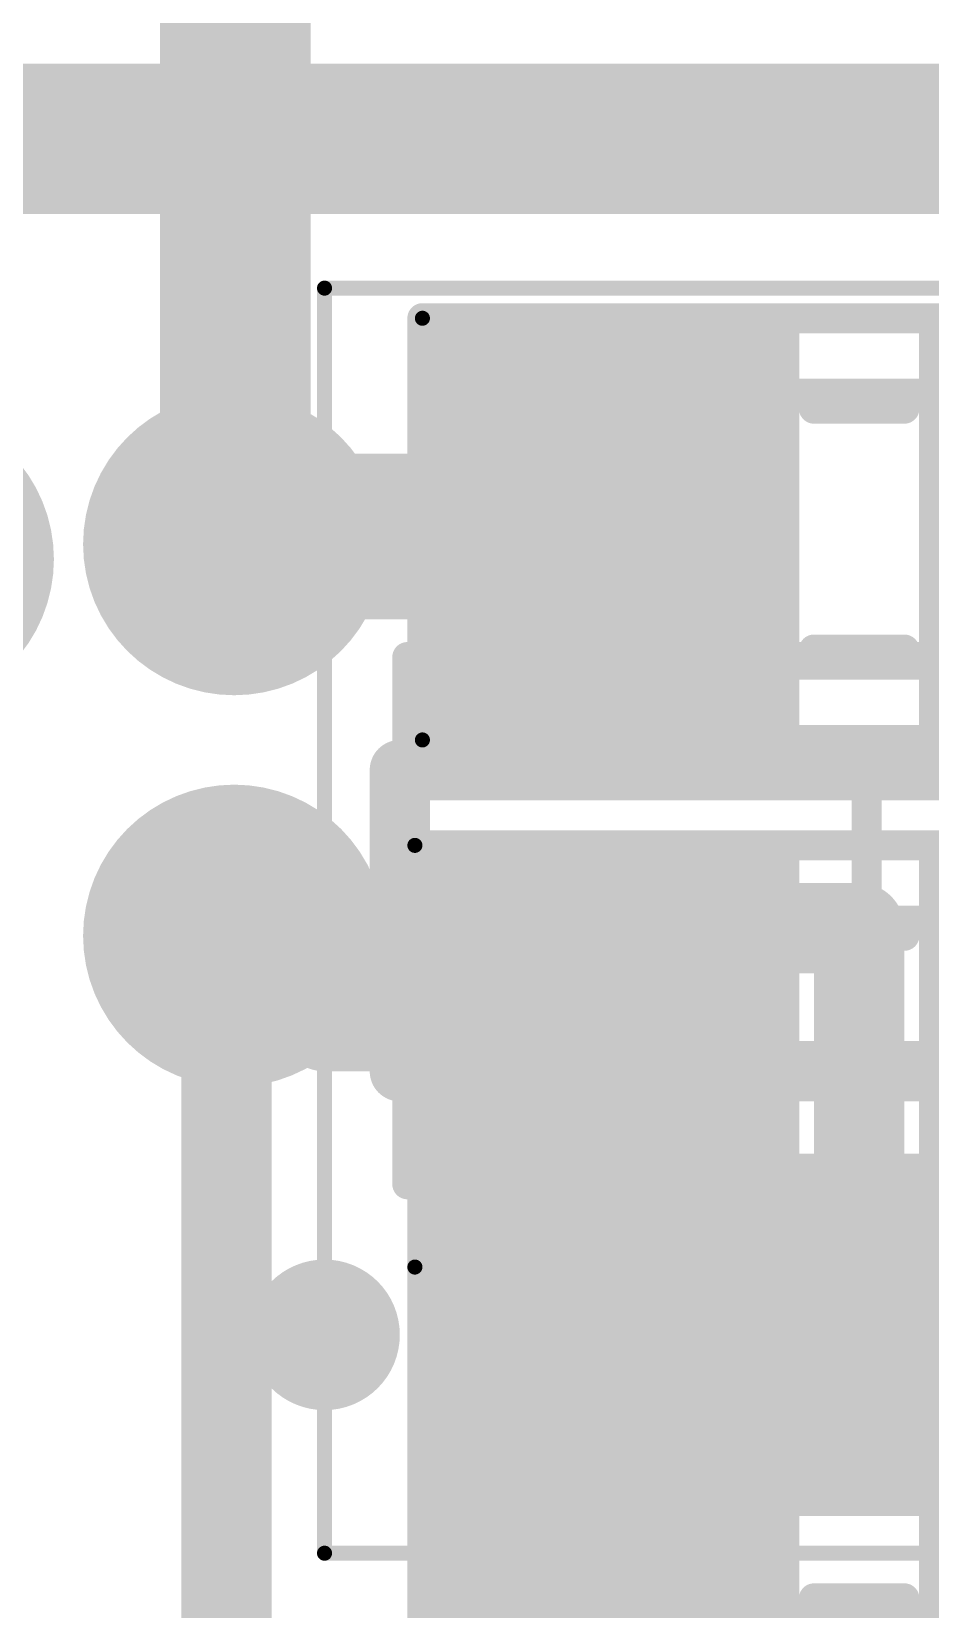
# Model space of a CAD drawing. Header units: millimetres. Extents: x 29 to 180, y 30 to 200.
# Drawn here: x 132.33 to 135.31, y 176.31 to 181.55 of the extents above; entities that cross this region are included whole.
import ezdxf

# ---------------------------------------------------------------- set-up
doc = ezdxf.new("R2010")
doc.units = ezdxf.units.MM
for name, color, linetype in [('BottomLayer', 5, 'Continuous'), ('BottomOverlay', 54, 'Continuous'), ('BottomPaste', 16, 'Continuous'), ('BottomSolder', 6, 'Continuous'), ('Mechanical13', 56, 'Continuous'), ('Mechanical15', 56, 'Continuous'), ('MultiLayer', 9, 'Continuous'), ('TopLayer', 1, 'Continuous'), ('TopOverlay', 2, 'Continuous'), ('TopPaste', 8, 'Continuous'), ('TopSolder', 216, 'Continuous'), ('ViaHoleLayer', 16, 'Continuous')]:
    doc.layers.add(name, color=color, linetype=linetype)

# ---------------------------------------------------------------- blocks, each defined once
blk = doc.blocks.new('SMD_C_0603_B_274')
at = {"layer": 'BottomLayer'}
for points in [[(-1.29999994, 0.5499989), (-1.29999994, -0.5499989), (-0.30000194, 0.5499989), (-0.30000194, -0.5499989)], [(0.2999994, 0.5499989), (0.2999994, -0.5499989), (1.2999974, 0.5499989), (1.2999974, -0.5499989)]]:
    blk.add_solid(points, dxfattribs=at)
at = {"layer": 'BottomOverlay', "const_width": 0.0999998}
for points in [[(-1.44999964, -0.7000011399999999), (-1.44999964, 0.7000011399999999)], [(-1.44999964, 0.7000011399999999), (1.44999964, 0.7000011399999999)], [(1.44999964, -0.7000011399999999), (1.44999964, 0.7000011399999999)], [(-0.1499997, 0.40000174), (0.1499997, 0.40000174)], [(-0.1499997, -0.3999992), (0.1499997, -0.3999992)], [(-1.44999964, -0.7000011399999999), (1.44999964, -0.7000011399999999)]]:
    blk.add_lwpolyline(points, dxfattribs=at)
at = {"layer": 'BottomOverlay', "const_width": 0.0499999}
for points in [[(-1.47499832, 0.7000011399999999, 1), (-1.42500096, 0.7000011399999999, 1)], [(-1.47499832, 0.7000011399999999, 1), (-1.42500096, 0.7000011399999999, 1)], [(1.42500096, 0.7000011399999999, 1), (1.47499832, 0.7000011399999999, 1)], [(1.42500096, 0.7000011399999999, 1), (1.47499832, 0.7000011399999999, 1)], [(-0.17499838, 0.40000174, 1), (-0.12500102, 0.40000174, 1)], [(0.12500102, 0.40000174, 1), (0.17499838, 0.40000174, 1)], [(-0.17499838, -0.3999992, 1), (-0.12500102, -0.3999992, 1)], [(0.12500102, -0.3999992, 1), (0.17499838, -0.3999992, 1)], [(-1.47499832, -0.7000011399999999, 1), (-1.42500096, -0.7000011399999999, 1)], [(-1.47499832, -0.7000011399999999, 1), (-1.42500096, -0.7000011399999999, 1)], [(1.42500096, -0.7000011399999999, 1), (1.47499832, -0.7000011399999999, 1)], [(1.42500096, -0.7000011399999999, 1), (1.47499832, -0.7000011399999999, 1)]]:
    blk.add_lwpolyline(points, format="xyb", close=True, dxfattribs=at)
at = {"layer": 'BottomPaste'}
for points in [[(-1.29999994, 0.5499989), (-1.29999994, -0.5499989), (-0.30000194, 0.5499989), (-0.30000194, -0.5499989)], [(0.2999994, 0.5499989), (0.2999994, -0.5499989), (1.2999974, 0.5499989), (1.2999974, -0.5499989)]]:
    blk.add_solid(points, dxfattribs=at)
at = {"layer": 'BottomSolder'}
for points in [[(-1.40159994, 0.6515989), (-1.40159994, -0.6515989), (-0.19840194, 0.6515989), (-0.19840194, -0.6515989)], [(0.1983994, 0.6515989), (0.1983994, -0.6515989), (1.4015974, 0.6515989), (1.4015974, -0.6515989)]]:
    blk.add_solid(points, dxfattribs=at)
at = {"layer": 'Mechanical13', "const_width": 0.0999998}
for points in [[(-0.90000074, -0.4499991), (-0.90000074, 0.45000164)], [(-0.90000074, 0.45000164), (0.8999982, 0.45000164)], [(0.8999982, -0.4499991), (0.8999982, 0.45000164)], [(-0.90000074, -0.4499991), (0.8999982, -0.4499991)]]:
    blk.add_lwpolyline(points, dxfattribs=at)
at = {"layer": 'Mechanical13', "const_width": 0.0499999}
for points in [[(-0.9249994199999999, 0.45000164, 1), (-0.8750020599999999, 0.45000164, 1)], [(-0.9249994199999999, 0.45000164, 1), (-0.8750020599999999, 0.45000164, 1)], [(0.8749995199999999, 0.45000164, 1), (0.9249968799999999, 0.45000164, 1)], [(0.8749995199999999, 0.45000164, 1), (0.9249968799999999, 0.45000164, 1)], [(-0.9249994199999999, -0.4499991, 1), (-0.8750020599999999, -0.4499991, 1)], [(-0.9249994199999999, -0.4499991, 1), (-0.8750020599999999, -0.4499991, 1)], [(0.8749995199999999, -0.4499991, 1), (0.9249968799999999, -0.4499991, 1)], [(0.8749995199999999, -0.4499991, 1), (0.9249968799999999, -0.4499991, 1)]]:
    blk.add_lwpolyline(points, format="xyb", close=True, dxfattribs=at)
at = {"layer": 'Mechanical15', "const_width": 0.0499999}
for points in [[(-1.47500086, -0.7000011399999999), (-1.47500086, 0.7000011399999999)], [(-1.47500086, 0.7000011399999999), (1.44999964, 0.7000011399999999)], [(1.44999964, -0.7000011399999999), (1.44999964, 0.7000011399999999)], [(-1.47500086, -0.7000011399999999), (1.44999964, -0.7000011399999999)]]:
    blk.add_lwpolyline(points, dxfattribs=at)
at = {"layer": 'Mechanical15', "const_width": 0.02499868}
for points in [[(-1.4875002, 0.7000011399999999, 1), (-1.46250152, 0.7000011399999999, 1)], [(-1.4875002, 0.7000011399999999, 1), (-1.46250152, 0.7000011399999999, 1)], [(1.4375003, 0.7000011399999999, 1), (1.46249898, 0.7000011399999999, 1)], [(1.4375003, 0.7000011399999999, 1), (1.46249898, 0.7000011399999999, 1)], [(-1.4875002, -0.7000011399999999, 1), (-1.46250152, -0.7000011399999999, 1)], [(-1.4875002, -0.7000011399999999, 1), (-1.46250152, -0.7000011399999999, 1)], [(1.4375003, -0.7000011399999999, 1), (1.46249898, -0.7000011399999999, 1)], [(1.4375003, -0.7000011399999999, 1), (1.46249898, -0.7000011399999999, 1)]]:
    blk.add_lwpolyline(points, format="xyb", close=True, dxfattribs=at)
blk = doc.blocks.new('SMD_C_0603_B_275')
at = {"layer": 'BottomLayer'}
for points in [[(-1.29999994, 0.5499989), (-1.29999994, -0.5499989), (-0.30000194, 0.5499989), (-0.30000194, -0.5499989)], [(0.2999994, 0.5499989), (0.2999994, -0.5499989), (1.2999974, 0.5499989), (1.2999974, -0.5499989)]]:
    blk.add_solid(points, dxfattribs=at)
at = {"layer": 'BottomOverlay', "const_width": 0.0999998}
for points in [[(-1.44999964, -0.7000011399999999), (-1.44999964, 0.7000011399999999)], [(-1.44999964, 0.7000011399999999), (1.44999964, 0.7000011399999999)], [(1.44999964, -0.7000011399999999), (1.44999964, 0.7000011399999999)], [(-0.1499997, 0.40000174), (0.1499997, 0.40000174)], [(-0.1499997, -0.3999992), (0.1499997, -0.3999992)], [(-1.44999964, -0.7000011399999999), (1.44999964, -0.7000011399999999)]]:
    blk.add_lwpolyline(points, dxfattribs=at)
at = {"layer": 'BottomOverlay', "const_width": 0.0499999}
for points in [[(-1.47499832, 0.7000011399999999, 1), (-1.42500096, 0.7000011399999999, 1)], [(-1.47499832, 0.7000011399999999, 1), (-1.42500096, 0.7000011399999999, 1)], [(1.42500096, 0.7000011399999999, 1), (1.47499832, 0.7000011399999999, 1)], [(1.42500096, 0.7000011399999999, 1), (1.47499832, 0.7000011399999999, 1)], [(-0.17499838, 0.40000174, 1), (-0.12500102, 0.40000174, 1)], [(0.12500102, 0.40000174, 1), (0.17499838, 0.40000174, 1)], [(-0.17499838, -0.3999992, 1), (-0.12500102, -0.3999992, 1)], [(0.12500102, -0.3999992, 1), (0.17499838, -0.3999992, 1)], [(-1.47499832, -0.7000011399999999, 1), (-1.42500096, -0.7000011399999999, 1)], [(-1.47499832, -0.7000011399999999, 1), (-1.42500096, -0.7000011399999999, 1)], [(1.42500096, -0.7000011399999999, 1), (1.47499832, -0.7000011399999999, 1)], [(1.42500096, -0.7000011399999999, 1), (1.47499832, -0.7000011399999999, 1)]]:
    blk.add_lwpolyline(points, format="xyb", close=True, dxfattribs=at)
at = {"layer": 'BottomPaste'}
for points in [[(-1.29999994, 0.5499989), (-1.29999994, -0.5499989), (-0.30000194, 0.5499989), (-0.30000194, -0.5499989)], [(0.2999994, 0.5499989), (0.2999994, -0.5499989), (1.2999974, 0.5499989), (1.2999974, -0.5499989)]]:
    blk.add_solid(points, dxfattribs=at)
at = {"layer": 'BottomSolder'}
for points in [[(-1.40159994, 0.6515989), (-1.40159994, -0.6515989), (-0.19840194, 0.6515989), (-0.19840194, -0.6515989)], [(0.1983994, 0.6515989), (0.1983994, -0.6515989), (1.4015974, 0.6515989), (1.4015974, -0.6515989)]]:
    blk.add_solid(points, dxfattribs=at)
at = {"layer": 'Mechanical13', "const_width": 0.0999998}
for points in [[(-0.90000074, -0.4499991), (-0.90000074, 0.45000164)], [(-0.90000074, 0.45000164), (0.8999982, 0.45000164)], [(0.8999982, -0.4499991), (0.8999982, 0.45000164)], [(-0.90000074, -0.4499991), (0.8999982, -0.4499991)]]:
    blk.add_lwpolyline(points, dxfattribs=at)
at = {"layer": 'Mechanical13', "const_width": 0.0499999}
for points in [[(-0.9249994199999999, 0.45000164, 1), (-0.8750020599999999, 0.45000164, 1)], [(-0.9249994199999999, 0.45000164, 1), (-0.8750020599999999, 0.45000164, 1)], [(0.8749995199999999, 0.45000164, 1), (0.9249968799999999, 0.45000164, 1)], [(0.8749995199999999, 0.45000164, 1), (0.9249968799999999, 0.45000164, 1)], [(-0.9249994199999999, -0.4499991, 1), (-0.8750020599999999, -0.4499991, 1)], [(-0.9249994199999999, -0.4499991, 1), (-0.8750020599999999, -0.4499991, 1)], [(0.8749995199999999, -0.4499991, 1), (0.9249968799999999, -0.4499991, 1)], [(0.8749995199999999, -0.4499991, 1), (0.9249968799999999, -0.4499991, 1)]]:
    blk.add_lwpolyline(points, format="xyb", close=True, dxfattribs=at)
at = {"layer": 'Mechanical15', "const_width": 0.0499999}
for points in [[(-1.47500086, -0.7000011399999999), (-1.47500086, 0.7000011399999999)], [(-1.47500086, 0.7000011399999999), (1.44999964, 0.7000011399999999)], [(1.44999964, -0.7000011399999999), (1.44999964, 0.7000011399999999)], [(-1.47500086, -0.7000011399999999), (1.44999964, -0.7000011399999999)]]:
    blk.add_lwpolyline(points, dxfattribs=at)
at = {"layer": 'Mechanical15', "const_width": 0.02499868}
for points in [[(-1.4875002, 0.7000011399999999, 1), (-1.46250152, 0.7000011399999999, 1)], [(-1.4875002, 0.7000011399999999, 1), (-1.46250152, 0.7000011399999999, 1)], [(1.4375003, 0.7000011399999999, 1), (1.46249898, 0.7000011399999999, 1)], [(1.4375003, 0.7000011399999999, 1), (1.46249898, 0.7000011399999999, 1)], [(-1.4875002, -0.7000011399999999, 1), (-1.46250152, -0.7000011399999999, 1)], [(-1.4875002, -0.7000011399999999, 1), (-1.46250152, -0.7000011399999999, 1)], [(1.4375003, -0.7000011399999999, 1), (1.46249898, -0.7000011399999999, 1)], [(1.4375003, -0.7000011399999999, 1), (1.46249898, -0.7000011399999999, 1)]]:
    blk.add_lwpolyline(points, format="xyb", close=True, dxfattribs=at)
blk = doc.blocks.new('SMD_C_0603_B_286')
at = {"layer": 'BottomLayer'}
for points in [[(-1.29999994, 0.5499989), (-1.29999994, -0.5499989), (-0.30000194, 0.5499989), (-0.30000194, -0.5499989)], [(0.2999994, 0.5499989), (0.2999994, -0.5499989), (1.2999974, 0.5499989), (1.2999974, -0.5499989)]]:
    blk.add_solid(points, dxfattribs=at)
at = {"layer": 'BottomOverlay', "const_width": 0.0999998}
for points in [[(-1.44999964, 0.7000011399999999), (-1.44999964, -0.7000011399999999)], [(1.44999964, 0.7000011399999999), (-1.44999964, 0.7000011399999999)], [(1.44999964, 0.7000011399999999), (1.44999964, -0.7000011399999999)], [(0.1499997, 0.40000174), (-0.1499997, 0.40000174)], [(0.1499997, -0.3999992), (-0.1499997, -0.3999992)], [(1.44999964, -0.7000011399999999), (-1.44999964, -0.7000011399999999)]]:
    blk.add_lwpolyline(points, dxfattribs=at)
at = {"layer": 'BottomOverlay', "const_width": 0.0499999}
for points in [[(-1.47499832, 0.7000011399999999, 1), (-1.42500096, 0.7000011399999999, 1)], [(-1.47499832, 0.7000011399999999, 1), (-1.42500096, 0.7000011399999999, 1)], [(1.42500096, 0.7000011399999999, 1), (1.47499832, 0.7000011399999999, 1)], [(1.42500096, 0.7000011399999999, 1), (1.47499832, 0.7000011399999999, 1)], [(-0.17499838, 0.40000174, 1), (-0.12500102, 0.40000174, 1)], [(0.12500102, 0.40000174, 1), (0.17499838, 0.40000174, 1)], [(-0.17499838, -0.3999992, 1), (-0.12500102, -0.3999992, 1)], [(0.12500102, -0.3999992, 1), (0.17499838, -0.3999992, 1)], [(-1.47499832, -0.7000011399999999, 1), (-1.42500096, -0.7000011399999999, 1)], [(-1.47499832, -0.7000011399999999, 1), (-1.42500096, -0.7000011399999999, 1)], [(1.42500096, -0.7000011399999999, 1), (1.47499832, -0.7000011399999999, 1)], [(1.42500096, -0.7000011399999999, 1), (1.47499832, -0.7000011399999999, 1)]]:
    blk.add_lwpolyline(points, format="xyb", close=True, dxfattribs=at)
at = {"layer": 'BottomPaste'}
for points in [[(-1.29999994, 0.5499989), (-1.29999994, -0.5499989), (-0.30000194, 0.5499989), (-0.30000194, -0.5499989)], [(0.2999994, 0.5499989), (0.2999994, -0.5499989), (1.2999974, 0.5499989), (1.2999974, -0.5499989)]]:
    blk.add_solid(points, dxfattribs=at)
at = {"layer": 'BottomSolder'}
for points in [[(-1.40159994, 0.6515989), (-1.40159994, -0.6515989), (-0.19840194, 0.6515989), (-0.19840194, -0.6515989)], [(0.1983994, 0.6515989), (0.1983994, -0.6515989), (1.4015974, 0.6515989), (1.4015974, -0.6515989)]]:
    blk.add_solid(points, dxfattribs=at)
at = {"layer": 'Mechanical13', "const_width": 0.0999998}
for points in [[(-0.90000074, 0.45000164), (-0.90000074, -0.4499991)], [(0.8999982, 0.45000164), (-0.90000074, 0.45000164)], [(0.8999982, 0.45000164), (0.8999982, -0.4499991)], [(0.8999982, -0.4499991), (-0.90000074, -0.4499991)]]:
    blk.add_lwpolyline(points, dxfattribs=at)
at = {"layer": 'Mechanical13', "const_width": 0.0499999}
for points in [[(-0.9249994199999999, 0.45000164, 1), (-0.8750020599999999, 0.45000164, 1)], [(-0.9249994199999999, 0.45000164, 1), (-0.8750020599999999, 0.45000164, 1)], [(0.8749995199999999, 0.45000164, 1), (0.9249968799999999, 0.45000164, 1)], [(0.8749995199999999, 0.45000164, 1), (0.9249968799999999, 0.45000164, 1)], [(-0.9249994199999999, -0.4499991, 1), (-0.8750020599999999, -0.4499991, 1)], [(-0.9249994199999999, -0.4499991, 1), (-0.8750020599999999, -0.4499991, 1)], [(0.8749995199999999, -0.4499991, 1), (0.9249968799999999, -0.4499991, 1)], [(0.8749995199999999, -0.4499991, 1), (0.9249968799999999, -0.4499991, 1)]]:
    blk.add_lwpolyline(points, format="xyb", close=True, dxfattribs=at)
at = {"layer": 'Mechanical15', "const_width": 0.0499999}
for points in [[(-1.47500086, 0.7000011399999999), (-1.47500086, -0.7000011399999999)], [(1.44999964, 0.7000011399999999), (-1.47500086, 0.7000011399999999)], [(1.44999964, 0.7000011399999999), (1.44999964, -0.7000011399999999)], [(1.44999964, -0.7000011399999999), (-1.47500086, -0.7000011399999999)]]:
    blk.add_lwpolyline(points, dxfattribs=at)
at = {"layer": 'Mechanical15', "const_width": 0.02499868}
for points in [[(-1.4875002, 0.7000011399999999, 1), (-1.46250152, 0.7000011399999999, 1)], [(-1.4875002, 0.7000011399999999, 1), (-1.46250152, 0.7000011399999999, 1)], [(1.4375003, 0.7000011399999999, 1), (1.46249898, 0.7000011399999999, 1)], [(1.4375003, 0.7000011399999999, 1), (1.46249898, 0.7000011399999999, 1)], [(-1.4875002, -0.7000011399999999, 1), (-1.46250152, -0.7000011399999999, 1)], [(-1.4875002, -0.7000011399999999, 1), (-1.46250152, -0.7000011399999999, 1)], [(1.4375003, -0.7000011399999999, 1), (1.46249898, -0.7000011399999999, 1)], [(1.4375003, -0.7000011399999999, 1), (1.46249898, -0.7000011399999999, 1)]]:
    blk.add_lwpolyline(points, format="xyb", close=True, dxfattribs=at)
blk = doc.blocks.new('SOT_23_DBV__386')
at = {"layer": 'Mechanical13', "const_width": 0.0999998}
for points in [[(-0.8750020599999999, 1.52500076), (-0.8750020599999999, -1.52499822)], [(-0.8750020599999999, 1.52500076), (0.8749995199999999, 1.52500076)], [(0.8749995199999999, 1.52500076), (0.8749995199999999, -1.52499822)], [(-0.8750020599999999, -1.52499822), (0.8749995199999999, -1.52499822)]]:
    blk.add_lwpolyline(points, dxfattribs=at)
at = {"layer": 'Mechanical13', "const_width": 0.0499999}
for points in [[(-0.90000074, 1.52500076, 1), (-0.85000338, 1.52500076, 1)], [(-0.90000074, 1.52500076, 1), (-0.85000338, 1.52500076, 1)], [(0.85000084, 1.52500076, 1), (0.8999982, 1.52500076, 1)], [(0.85000084, 1.52500076, 1), (0.8999982, 1.52500076, 1)], [(-0.90000074, -1.52499822, 1), (-0.85000338, -1.52499822, 1)], [(-0.90000074, -1.52499822, 1), (-0.85000338, -1.52499822, 1)], [(0.85000084, -1.52499822, 1), (0.8999982, -1.52499822, 1)], [(0.85000084, -1.52499822, 1), (0.8999982, -1.52499822, 1)]]:
    blk.add_lwpolyline(points, format="xyb", close=True, dxfattribs=at)
at = {"layer": 'Mechanical15'}
for points, const_width in [([(-2.10000088, 1.80000148), (-2.10000088, -1.79999894)], 0.0499999), ([(-2.10000088, 1.80000148), (2.09999834, 1.80000148)], 0.0499999), ([(2.09999834, 1.80000148), (2.09999834, -1.79999894)], 0.0499999), ([(0, 0.50000154), (0, -0.499999)], 0.0999998), ([(-0.50000154, 0), (0.499999, 0)], 0.0999998), ([(-2.10000088, -1.79999894), (2.09999834, -1.79999894)], 0.0499999)]:
    blk.add_lwpolyline(points, dxfattribs=dict(at, const_width=const_width))
for points, const_width in [([(-2.11250022, 1.80000148, 1), (-2.08750154, 1.80000148, 1)], 0.02499868), ([(-2.11250022, 1.80000148, 1), (-2.08750154, 1.80000148, 1)], 0.02499868), ([(2.087499, 1.80000148, 1), (2.11249768, 1.80000148, 1)], 0.02499868), ([(2.087499, 1.80000148, 1), (2.11249768, 1.80000148, 1)], 0.02499868), ([(-0.02499868, 0.50000154, 1), (0.02499868, 0.50000154, 1)], 0.0499999), ([(-0.52500022, 0, 1), (-0.47500286, 0, 1)], 0.0499999), ([(0.47500032, 0, 1), (0.52499768, 0, 1)], 0.0499999), ([(-0.02499868, -0.499999, 1), (0.02499868, -0.499999, 1)], 0.0499999), ([(-2.11250022, -1.79999894, 1), (-2.08750154, -1.79999894, 1)], 0.02499868), ([(-2.11250022, -1.79999894, 1), (-2.08750154, -1.79999894, 1)], 0.02499868), ([(2.087499, -1.79999894, 1), (2.11249768, -1.79999894, 1)], 0.02499868), ([(2.087499, -1.79999894, 1), (2.11249768, -1.79999894, 1)], 0.02499868)]:
    blk.add_lwpolyline(points, format="xyb", close=True, dxfattribs=dict(at, const_width=const_width))
at = {"layer": 'TopLayer'}
for points in [[(-0.8750020599999999, 0.6500012399999999), (-0.8750020599999999, 1.25000004), (-1.87500006, 0.6500012399999999), (-1.87500006, 1.25000004)], [(1.87499752, 0.6500012399999999), (1.87499752, 1.25000004), (0.8749995199999999, 0.6500012399999999), (0.8749995199999999, 1.25000004)], [(-0.8750020599999999, -0.2999994), (-0.8750020599999999, 0.2999994), (-1.87500006, -0.2999994), (-1.87500006, 0.2999994)], [(-0.8750020599999999, -1.2499975), (-0.8750020599999999, -0.6499986999999999), (-1.87500006, -1.2499975), (-1.87500006, -0.6499986999999999)], [(1.87499752, -1.2499975), (1.87499752, -0.6499986999999999), (0.8749995199999999, -1.2499975), (0.8749995199999999, -0.6499986999999999)]]:
    blk.add_solid(points, dxfattribs=at)
at = {"layer": 'TopOverlay'}
for points, const_width in [([(-1.25000004, 1.80000148, 1), (-1.50000208, 1.80000148, 1)], 0.2499995), ([(-1.56250132, 1.80000148, 1), (-1.43750284, 1.80000148, 1)], 0.12499848), ([(-1.31249928, 1.80000148, 1), (-1.1875008, 1.80000148, 1)], 0.12499848), ([(-0.55000144, 1.54999944, 1), (-0.45000164, 1.54999944, 1)], 0.0999998), ([(-0.55000144, 1.54999944, 1), (-0.45000164, 1.54999944, 1)], 0.0999998), ([(0.4499991, 1.54999944, 1), (0.5499989, 1.54999944, 1)], 0.0999998), ([(0.4499991, 1.54999944, 1), (0.5499989, 1.54999944, 1)], 0.0999998), ([(-0.55000144, -1.54999944, 1), (-0.45000164, -1.54999944, 1)], 0.0999998), ([(-0.55000144, -1.54999944, 1), (-0.45000164, -1.54999944, 1)], 0.0999998), ([(0.4499991, -1.54999944, 1), (0.5499989, -1.54999944, 1)], 0.0999998), ([(0.4499991, -1.54999944, 1), (0.5499989, -1.54999944, 1)], 0.0999998)]:
    blk.add_lwpolyline(points, format="xyb", close=True, dxfattribs=dict(at, const_width=const_width))
at = {"layer": 'TopOverlay', "const_width": 0.1999996}
for points in [[(-0.50000154, 1.54999944), (0.499999, 1.54999944)], [(-0.50000154, 1.54999944), (-0.50000154, -1.54999944)], [(0.499999, 1.54999944), (0.499999, -1.54999944)], [(-0.50000154, -1.54999944), (0.499999, -1.54999944)]]:
    blk.add_lwpolyline(points, dxfattribs=at)
at = {"layer": 'TopPaste'}
for points in [[(-0.8750020599999999, 0.6500012399999999), (-0.8750020599999999, 1.25000004), (-1.87500006, 0.6500012399999999), (-1.87500006, 1.25000004)], [(1.87499752, 0.6500012399999999), (1.87499752, 1.25000004), (0.8749995199999999, 0.6500012399999999), (0.8749995199999999, 1.25000004)], [(-0.8750020599999999, -0.2999994), (-0.8750020599999999, 0.2999994), (-1.87500006, -0.2999994), (-1.87500006, 0.2999994)], [(-0.8750020599999999, -1.2499975), (-0.8750020599999999, -0.6499986999999999), (-1.87500006, -1.2499975), (-1.87500006, -0.6499986999999999)], [(1.87499752, -1.2499975), (1.87499752, -0.6499986999999999), (0.8749995199999999, -1.2499975), (0.8749995199999999, -0.6499986999999999)]]:
    blk.add_solid(points, dxfattribs=at)
at = {"layer": 'TopSolder'}
for points in [[(-0.77340206, 0.54840124), (-0.77340206, 1.35160004), (-1.97660006, 0.54840124), (-1.97660006, 1.35160004)], [(1.97659752, 0.54840124), (1.97659752, 1.35160004), (0.77339952, 0.54840124), (0.77339952, 1.35160004)], [(-0.77340206, -0.4015994), (-0.77340206, 0.4015994), (-1.97660006, -0.4015994), (-1.97660006, 0.4015994)], [(-0.77340206, -1.3515975), (-0.77340206, -0.5483987), (-1.97660006, -1.3515975), (-1.97660006, -0.5483987)], [(1.97659752, -1.3515975), (1.97659752, -0.5483987), (0.77339952, -1.3515975), (0.77339952, -0.5483987)]]:
    blk.add_solid(points, dxfattribs=at)

msp = doc.modelspace()

# ---------------------------------------------------------------- linework, layer by layer
at = {"layer": 'BottomLayer'}
for points, const_width in [([(133.00369894, 179.85369668), (133.00369894, 182.1036998)], 0.499999), ([(133.0000007, 179.84999844), (133.00369894, 179.85369668)], 0.499999), ([(133.00369894, 179.85369668), (133.05000314, 179.90000088)], 0.499999), ([(133.05000314, 179.90000088), (134.27499942, 179.90000088)], 0.499999), ([(133.0000007, 178.5499985), (133.3000001, 178.2499991)], 0.2999994), ([(133.3000001, 178.2499991), (134.17499708, 178.2499991)], 0.2999994), ([(134.17499708, 178.2499991), (134.27499688, 178.1499993)], 0.2999994), ([(134.12499718, 176.59999986), (134.27499688, 176.74999956)], 0.2999994), ([(134.12499718, 175.80000146), (134.12499718, 176.59999986)], 0.2999994)]:
    msp.add_lwpolyline(points, dxfattribs=dict(at, const_width=const_width))
for points, const_width in [([(132.8000011, 179.84999844, 1), (133.2000003, 179.84999844, 1)], 0.3999992), ([(132.87870046, 179.85369668, 1), (133.12869742, 179.85369668, 1)], 0.2499995), ([(132.87870046, 179.85369668, 1), (133.12869742, 179.85369668, 1)], 0.2499995), ([(132.87870046, 179.85369668, 1), (133.12869742, 179.85369668, 1)], 0.2499995), ([(132.92500466, 179.90000088, 1), (133.17500162, 179.90000088, 1)], 0.2499995), ([(132.92500466, 179.90000088, 1), (133.17500162, 179.90000088, 1)], 0.2499995), ([(134.15000094, 179.90000088, 1), (134.3999979, 179.90000088, 1)], 0.2499995), ([(132.87500222, 179.84999844, 1), (133.12499918, 179.84999844, 1)], 0.2499995), ([(132.8000011, 178.5499985, 1), (133.2000003, 178.5499985, 1)], 0.3999992), ([(132.92500212, 178.5499985, 1), (133.07499928, 178.5499985, 1)], 0.1499997), ([(133.22500152, 178.2499991, 1), (133.37499868, 178.2499991, 1)], 0.1499997), ([(133.22500152, 178.2499991, 1), (133.37499868, 178.2499991, 1)], 0.1499997), ([(134.0999985, 178.2499991, 1), (134.24999566, 178.2499991, 1)], 0.1499997), ([(134.0999985, 178.2499991, 1), (134.24999566, 178.2499991, 1)], 0.1499997), ([(134.1999983, 178.1499993, 1), (134.34999546, 178.1499993, 1)], 0.1499997), ([(134.1999983, 176.74999956, 1), (134.34999546, 176.74999956, 1)], 0.1499997), ([(134.0499986, 176.59999986, 1), (134.19999576, 176.59999986, 1)], 0.1499997), ([(134.0499986, 176.59999986, 1), (134.19999576, 176.59999986, 1)], 0.1499997)]:
    msp.add_lwpolyline(points, format="xyb", close=True, dxfattribs=dict(at, const_width=const_width))
at = {"layer": 'BottomSolder', "const_width": 0.5015992}
for points in [[(132.7492011, 179.84999844, 1), (133.2508003, 179.84999844, 1)], [(131.64920076, 179.80000108, 1), (132.15079996, 179.80000108, 1)], [(132.7492011, 178.5499985, 1), (133.2508003, 178.5499985, 1)]]:
    msp.add_lwpolyline(points, format="xyb", close=True, dxfattribs=at)
at = {"layer": 'MultiLayer', "const_width": 0.3999992}
for points in [[(132.8000011, 179.84999844, 1), (133.2000003, 179.84999844, 1)], [(132.8000011, 178.5499985, 1), (133.2000003, 178.5499985, 1)]]:
    msp.add_lwpolyline(points, format="xyb", close=True, dxfattribs=at)
at = {"layer": 'TopLayer'}
for points, const_width in [([(130.64969552, 181.19569552), (141.80000088, 181.19569552)], 0.499999), ([(134.12499718, 179.84999844), (134.12499718, 180.02499936)], 0.499999), ([(133.0000007, 179.84999844), (134.12499718, 179.84999844)], 0.499999), ([(132.97500202, 178.57499718), (133.0000007, 178.5499985)], 0.2999994), ([(132.97500202, 175.80000146), (132.97500202, 178.57499718)], 0.2999994), ([(132.97500202, 178.57499718), (135.07499782, 178.57499718)], 0.2999994), ([(135.07499782, 177.27499978), (135.07499782, 178.57499718)], 0.2999994), ([(134.12499718, 175.80000146), (134.12499718, 177.27499978)], 0.2999994)]:
    msp.add_lwpolyline(points, dxfattribs=dict(at, const_width=const_width))
for points, const_width in [([(133.9999987, 180.02499936, 1), (134.24999566, 180.02499936, 1)], 0.2499995), ([(132.8000011, 179.84999844, 1), (133.2000003, 179.84999844, 1)], 0.3999992), ([(132.87500222, 179.84999844, 1), (133.12499918, 179.84999844, 1)], 0.2499995), ([(133.9999987, 179.84999844, 1), (134.24999566, 179.84999844, 1)], 0.2499995), ([(133.9999987, 179.84999844, 1), (134.24999566, 179.84999844, 1)], 0.2499995), ([(132.8000011, 178.5499985, 1), (133.2000003, 178.5499985, 1)], 0.3999992), ([(132.90000344, 178.57499718, 1), (133.0500006, 178.57499718, 1)], 0.1499997), ([(132.90000344, 178.57499718, 1), (133.0500006, 178.57499718, 1)], 0.1499997), ([(132.90000344, 178.57499718, 1), (133.0500006, 178.57499718, 1)], 0.1499997), ([(132.92500212, 178.5499985, 1), (133.07499928, 178.5499985, 1)], 0.1499997), ([(134.99999924, 178.57499718, 1), (135.1499964, 178.57499718, 1)], 0.1499997), ([(134.99999924, 178.57499718, 1), (135.1499964, 178.57499718, 1)], 0.1499997), ([(134.0499986, 177.27499978, 1), (134.19999576, 177.27499978, 1)], 0.1499997), ([(134.99999924, 177.27499978, 1), (135.1499964, 177.27499978, 1)], 0.1499997)]:
    msp.add_lwpolyline(points, format="xyb", close=True, dxfattribs=dict(at, const_width=const_width))
at = {"layer": 'TopSolder', "const_width": 0.5015992}
for points in [[(132.7492011, 179.84999844, 1), (133.2508003, 179.84999844, 1)], [(131.64920076, 179.80000108, 1), (132.15079996, 179.80000108, 1)], [(132.7492011, 178.5499985, 1), (133.2508003, 178.5499985, 1)]]:
    msp.add_lwpolyline(points, format="xyb", close=True, dxfattribs=at)
at = {"layer": 'ViaHoleLayer', "const_width": 0.2499995}
for points in [[(132.87500222, 179.84999844, 1), (133.12499918, 179.84999844, 1)], [(132.87500222, 178.5499985, 1), (133.12499918, 178.5499985, 1)]]:
    msp.add_lwpolyline(points, format="xyb", close=True, dxfattribs=at)

# ---------------------------------------------------------------- block references
for name, p, rotation in [('SOT_23_DBV__386', (135.10000158, 178.60000094), 90), ('SMD_C_0603_B_286', (135.07499782, 179.90000088), 180), ('SMD_C_0603_B_275', (135.07499782, 178.1499993), 360), ('SMD_C_0603_B_274', (135.07499782, 176.74999956), 360)]:
    msp.add_blockref(name, p, dxfattribs=dict(rotation=rotation))

doc.saveas('drawing.dxf')
